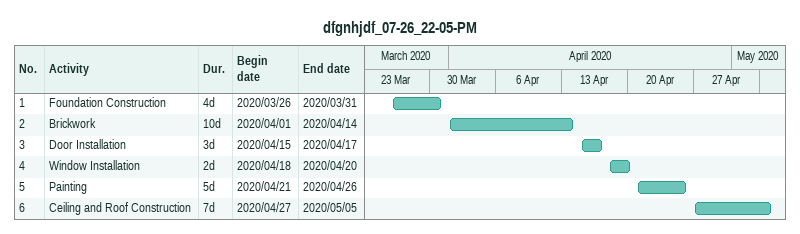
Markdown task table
dfgnhjdf_07-26_22-05-PM

| ID | Task | Duration | Start | Finish |
|---|---|---|---|---|
| 1 | Foundation Construction | 4d | 2020-03-26 | 2020-03-31 |
| 2 | Brickwork | 10d | 2020-04-01 | 2020-04-14 |
| 3 | Door Installation | 3d | 2020-04-15 | 2020-04-17 |
| 4 | Window Installation | 2d | 2020-04-18 | 2020-04-20 |
| 5 | Painting | 5d | 2020-04-21 | 2020-04-26 |
| 6 | Ceiling and Roof Construction | 7d | 2020-04-27 | 2020-05-05 |
